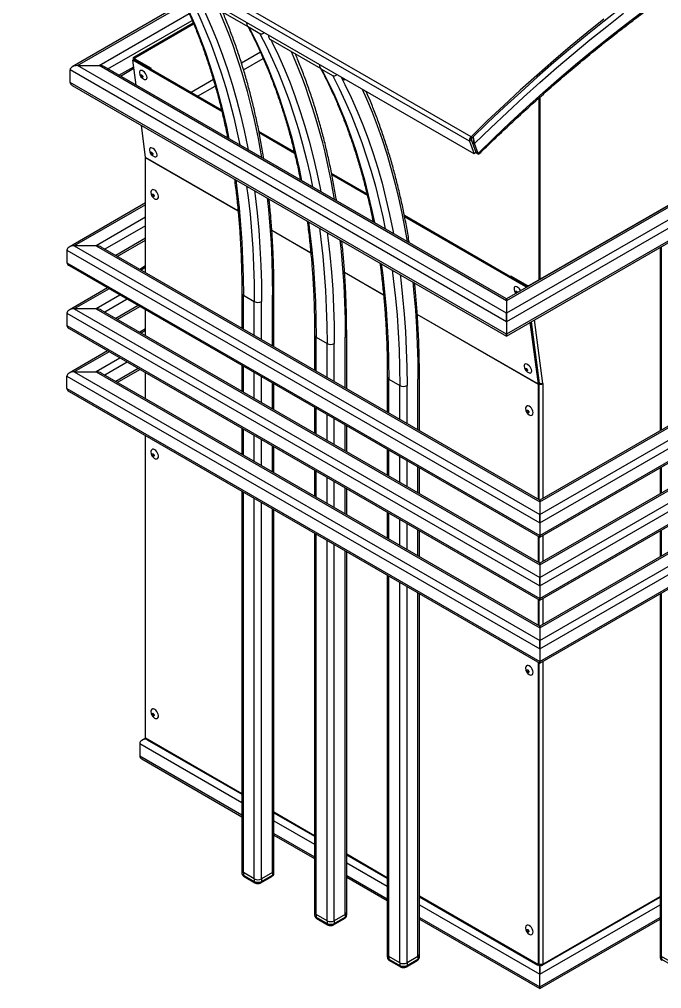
# Model space of a CAD drawing. Header units: millimetres. Extents: x 1851 to 7791, y -2933 to 1267.
# Drawn here: x 5939 to 6688, y -1449 to -318 of the extents above; entities that cross this region are included whole.
import ezdxf

# ---------------------------------------------------------------- set-up
doc = ezdxf.new("R2010")
doc.units = ezdxf.units.MM

# ---------------------------------------------------------------- blocks, each defined once
blk = doc.blocks.new('izometria')
for p, q in [((-1504.76, 695.74), (-1854.78, 897.8)), ((-1503.57, 699.27), (-1853.59, 901.33)), ((-1501.18, 686.05), (-1851.2, 888.11)), ((-1716.08, 807.52), (-1677.03, 784.98)), ((-1726.73, 803.85), (-1813.66, 753.66)), ((-1809.66, 754.62), (-1726.23, 802.79)), ((-1792.69, 754.62), (-1722.68, 795.03)), ((-1785.87, 752.03), (-1720.4, 789.82)), ((-1765.81, 761.16), (-1719.56, 787.85)), ((-1765.1, 760.75), (-1719.3, 787.19)), ((-1667.68, 779.31), (-1676.16, 784.21)), ((-1090.54, 784.42), (-1475.91, 561.95)), ((-1107.51, 784.42), (-1475.91, 571.74)), ((-1661.17, 778.4), (-1660.96, 778)), ((-1111.51, 783.46), (-1475.91, 573.1)), ((-1084.88, 781.15), (-1475.91, 555.41)), ((-1659.51, 774.87), (-1620.46, 752.33)), ((-1084.88, 771.35), (-1475.91, 545.62)), ((-1135.1, 770.12), (-1458.22, 583.59)), ((-1667.24, 764.96), (-1682.03, 756.42)), ((-1475.91, 544.26), (-1086.54, 769.04)), ((-1475.91, 561.95), (-1809.66, 754.62)), ((-1809.66, 754.62), (-1792.69, 754.62)), ((-1475.91, 571.74), (-1792.69, 754.62)), ((-1766.53, 758.94), (-1765.83, 759.46)), ((-1697.33, 719), (-1766.53, 758.94)), ((-1763.98, 739.4), (-1766.53, 758.94)), ((-1766.39, 760.16), (-1766.26, 759.15)), ((-1697.59, 720.07), (-1765.83, 759.46)), ((-1765.81, 761.16), (-1765.1, 760.75)), ((-1765.11, 759.93), (-1765.78, 759.43)), ((-1765.11, 759.93), (-1752.38, 752.58)), ((-1764.99, 759.86), (-1765.1, 760.75)), ((-1680.46, 751.42), (-1665.18, 760.24)), ((-1475.91, 555.41), (-1815.32, 751.35)), ((-1815.32, 741.55), (-1815.32, 751.35)), ((-1475.91, 573.1), (-1788.69, 753.66)), ((-1777.38, 747.13), (-1765.86, 753.78)), ((-1776.21, 746.45), (-1765.69, 752.52)), ((-1752.38, 752.58), (-1753.05, 752.09)), ((-1752.26, 751.63), (-1752.38, 752.58)), ((-1611.11, 746.66), (-1619.59, 751.56)), ((-1475.91, 545.62), (-1815.32, 741.55)), ((-1813.66, 739.24), (-1475.91, 544.26)), ((-1703.94, 743.77), (-1721.3, 733.75)), ((-1603.79, 745.01), (-1603.35, 744.76)), ((-1716.18, 730.8), (-1702.45, 738.72)), ((-1450.61, 587.98), (-1450.61, 729.56)), ((-1449.91, 588.39), (-1449.91, 730.19)), ((-1756.64, 683.06), (-1759.92, 708.22)), ((-1641.02, 687.41), (-1668.52, 703.28)), ((-1640.76, 686.34), (-1668.31, 702.25)), ((-1503.42, 697.05), (-1504.76, 695.74)), ((-1504.76, 695.74), (-1501.18, 686.05)), ((-1503.57, 699.27), (-1503.1, 698)), ((-1503.42, 697.05), (-1499.85, 687.36)), ((-1502.66, 694.98), (-1500.89, 693.96)), ((-1498.08, 686.34), (-1500.89, 693.96)), ((-1501.18, 686.05), (-1499.85, 687.36)), ((-1500.14, 687.07), (-1497.69, 685.66)), ((-1499.85, 687.36), (-1498.08, 686.34)), ((-1684.74, 641.55), (-1756.64, 683.06)), ((-1756.63, 593.48), (-1756.63, 682.95)), ((-1684.73, 641.44), (-1756.63, 682.95)), ((-1584.46, 654.76), (-1611.95, 670.63)), ((-1584.19, 653.68), (-1611.75, 669.59)), ((-1756.63, 647.77), (-1816.14, 613.42)), ((-1756.63, 646.42), (-1812.14, 614.37)), ((-1756.63, 636.62), (-1795.17, 614.37)), ((-1460.36, 583.12), (-1555.38, 637.97)), ((-1461.06, 582.6), (-1555.18, 636.93)), ((-1756.63, 630.09), (-1788.34, 611.79)), ((-1628.17, 608.89), (-1658.47, 626.39)), ((-1628.16, 608.78), (-1658.46, 626.28)), ((-1756.63, 620.29), (-1779.85, 606.89)), ((-1778.68, 606.21), (-1756.63, 618.94)), ((-1817.8, 611.11), (-1817.8, 601.31)), ((-1817.8, 611.11), (-1450.1, 398.84)), ((-1795.17, 614.37), (-1812.14, 614.37)), ((-1812.14, 614.37), (-1450.1, 405.37)), ((-1795.17, 614.37), (-1450.1, 415.17)), ((-1450.1, 416.52), (-1791.17, 613.42)), ((-1450.1, 405.37), (-1088.06, 614.37)), ((-1450.1, 415.17), (-1105.03, 614.37)), ((-1109.03, 613.42), (-1450.1, 416.52)), ((-1450.1, 398.84), (-1082.41, 611.11)), ((-1356.52, 613.19), (-1356.52, 470.55)), ((-1355.35, 471.22), (-1355.35, 613.86)), ((-1817.8, 601.31), (-1450.1, 389.04)), ((-1816.14, 599), (-1450.1, 387.69)), ((-1756.63, 598.78), (-1761.22, 596.13)), ((-1756.63, 597.43), (-1760.05, 595.45)), ((-1450.1, 389.04), (-1082.41, 601.31)), ((-1450.1, 387.69), (-1084.06, 599)), ((-1571.6, 576.24), (-1601.9, 593.73)), ((-1571.59, 576.13), (-1601.9, 593.62)), ((-1472.37, 590.93), (-1473.04, 590.44)), ((-1472.37, 590.93), (-1459.64, 583.58)), ((-1786.19, 581.71), (-1816.14, 564.43)), ((-1785.02, 581.04), (-1812.14, 565.38)), ((-1461.06, 582.6), (-1460.36, 583.12)), ((-1460.95, 581.73), (-1461.06, 582.6)), ((-1460.23, 582.15), (-1460.36, 583.12)), ((-1460.35, 583.08), (-1460.34, 583.07)), ((-1459.64, 583.58), (-1460.34, 583.07)), ((-1460.34, 583.07), (-1460.22, 582.15)), ((-1458.22, 583.59), (-1457.98, 583.45)), ((-1776.54, 576.14), (-1795.17, 565.38)), ((-1681.79, 577.64), (-1681.79, 550.27)), ((-1680.62, 576.01), (-1672.13, 571.11)), ((-1680.62, 549.6), (-1680.62, 576.01)), ((-1657.99, 536.54), (-1657.99, 576.01)), ((-1656.82, 535.86), (-1656.82, 577.64)), ((-1770.88, 572.87), (-1788.34, 562.79)), ((-1762.39, 567.97), (-1779.85, 557.89)), ((-1778.68, 557.22), (-1761.22, 567.3)), ((-1672.13, 544.7), (-1672.13, 571.11)), ((-1666.48, 541.43), (-1666.48, 571.11)), ((-1475.91, 571.74), (-1475.91, 561.95)), ((-1817.8, 562.12), (-1817.8, 552.32)), ((-1817.8, 562.12), (-1450.1, 349.85)), ((-1795.17, 565.38), (-1812.14, 565.38)), ((-1812.14, 565.38), (-1450.1, 356.38)), ((-1795.17, 565.38), (-1450.1, 366.18)), ((-1450.1, 367.53), (-1791.17, 564.43)), ((-1756.63, 544.49), (-1756.63, 564.65)), ((-1451.17, 506.71), (-1545.34, 561.08)), ((-1451.16, 506.6), (-1545.33, 560.97)), ((-1450.1, 356.38), (-1088.06, 565.38)), ((-1450.1, 366.18), (-1105.03, 565.38)), ((-1109.03, 564.43), (-1450.1, 367.53)), ((-1450.1, 349.85), (-1082.41, 562.12)), ((-1817.8, 552.32), (-1450.1, 340.05)), ((-1475.91, 555.41), (-1475.91, 545.62)), ((-1451.17, 506.71), (-1457.45, 554.92)), ((-1450.47, 507.23), (-1456.74, 555.33)), ((-1456.73, 555.34), (-1450.5, 507.61)), ((-1447.63, 507.35), (-1454.08, 556.86)), ((-1450.1, 340.05), (-1082.41, 552.32)), ((-1816.14, 550.01), (-1450.1, 338.7)), ((-1756.63, 549.79), (-1761.22, 547.14)), ((-1756.63, 548.43), (-1760.05, 546.46)), ((-1625.22, 544.98), (-1625.22, 517.62)), ((-1624.05, 543.35), (-1615.56, 538.45)), ((-1624.05, 516.94), (-1624.05, 543.35)), ((-1601.42, 503.88), (-1601.42, 543.35)), ((-1600.25, 503.2), (-1600.25, 544.98)), ((-1450.1, 338.7), (-1084.06, 550.01)), ((-1615.56, 512.04), (-1615.56, 538.45)), ((-1609.91, 508.78), (-1609.91, 538.45)), ((-1786.19, 532.72), (-1816.14, 515.43)), ((-1785.02, 532.04), (-1812.14, 516.39)), ((-1776.54, 527.15), (-1795.17, 516.39)), ((-1770.88, 523.88), (-1788.34, 513.8)), ((-1681.79, 521.44), (-1681.79, 501.28)), ((-1680.62, 500.61), (-1680.62, 520.77)), ((-1817.8, 513.12), (-1450.1, 300.86)), ((-1817.8, 503.33), (-1817.8, 513.12)), ((-1812.14, 516.39), (-1450.1, 307.39)), ((-1812.14, 516.39), (-1795.17, 516.39)), ((-1795.17, 516.39), (-1450.1, 317.19)), ((-1450.1, 318.54), (-1791.17, 515.43)), ((-1762.39, 518.98), (-1779.85, 508.9)), ((-1778.68, 508.22), (-1761.22, 518.3)), ((-1756.63, 495.5), (-1756.63, 515.66)), ((-1672.13, 495.71), (-1672.13, 515.87)), ((-1450.1, 307.39), (-1088.06, 516.39)), ((-1450.1, 317.19), (-1105.03, 516.39)), ((-1109.03, 515.43), (-1450.1, 318.54)), ((-1450.1, 300.86), (-1082.41, 513.12)), ((-1666.48, 492.44), (-1666.48, 512.6)), ((-1657.99, 487.54), (-1657.99, 507.7)), ((-1656.82, 486.87), (-1656.82, 507.03)), ((-1568.65, 512.33), (-1568.65, 484.96)), ((-1567.48, 510.7), (-1558.99, 505.8)), ((-1567.48, 484.29), (-1567.48, 510.7)), ((-1558.99, 479.39), (-1558.99, 505.8)), ((-1553.34, 476.12), (-1553.34, 505.8)), ((-1544.85, 471.22), (-1544.85, 510.7)), ((-1543.68, 470.55), (-1543.68, 512.33)), ((-1451.17, 506.71), (-1450.47, 507.23)), ((-1450.45, 507.01), (-1451.16, 506.6)), ((-1451.16, 417.14), (-1451.16, 506.6)), ((-1450.5, 507.61), (-1450.52, 507.62)), ((-1449.75, 507.23), (-1450.45, 506.82)), ((-1450.45, 416.73), (-1450.45, 507.01)), ((-1447.63, 507.35), (-1447.63, 417.95)), ((-1817.8, 503.33), (-1450.1, 291.06)), ((-1816.14, 501.02), (-1450.1, 289.71)), ((-1450.1, 291.06), (-1082.41, 503.33)), ((-1450.1, 289.71), (-1084.06, 501.02)), ((-1625.22, 488.79), (-1625.22, 468.63)), ((-1624.05, 467.95), (-1624.05, 488.11)), ((-1615.56, 463.05), (-1615.56, 483.21)), ((-1609.91, 459.79), (-1609.91, 479.95)), ((-1601.42, 454.89), (-1601.42, 475.05)), ((-1681.79, 472.45), (-1681.79, 452.29)), ((-1680.62, 451.61), (-1680.62, 471.77)), ((-1600.25, 454.21), (-1600.25, 474.37)), ((-1756.63, 231.62), (-1756.63, 466.66)), ((-1672.13, 446.72), (-1672.13, 466.87)), ((-1666.48, 443.45), (-1666.48, 463.61)), ((-1657.99, 438.55), (-1657.99, 458.71)), ((-1656.82, 437.87), (-1656.82, 458.03)), ((-1568.65, 456.13), (-1568.65, 435.97)), ((-1567.48, 435.29), (-1567.48, 455.45)), ((-1558.99, 430.39), (-1558.99, 450.55)), ((-1553.34, 427.13), (-1553.34, 447.29)), ((-1625.22, 439.79), (-1625.22, 419.63)), ((-1624.05, 418.96), (-1624.05, 439.12)), ((-1544.85, 422.23), (-1544.85, 442.39)), ((-1543.68, 421.55), (-1543.68, 441.71)), ((-1356.52, 441.71), (-1356.52, 421.55)), ((-1355.35, 422.23), (-1355.35, 442.39)), ((-1615.56, 414.06), (-1615.56, 434.22)), ((-1609.91, 410.79), (-1609.91, 430.95)), ((-1681.79, 423.46), (-1681.79, 128.54)), ((-1680.62, 126.91), (-1680.62, 422.78)), ((-1601.42, 405.89), (-1601.42, 426.05)), ((-1600.25, 405.22), (-1600.25, 425.38)), ((-1672.13, 122.01), (-1672.13, 417.88)), ((-1450.1, 416.52), (-1450.1, 415.17)), ((-1450.1, 415.17), (-1450.1, 416.52)), ((-1450.1, 415.17), (-1450.1, 405.37)), ((-1666.48, 122.01), (-1666.48, 414.62)), ((-1657.99, 126.91), (-1657.99, 409.72)), ((-1656.82, 128.54), (-1656.82, 409.04)), ((-1568.65, 407.14), (-1568.65, 386.98)), ((-1567.48, 386.3), (-1567.48, 406.46)), ((-1558.99, 381.4), (-1558.99, 401.56)), ((-1450.1, 405.37), (-1450.1, 398.84)), ((-1450.1, 398.84), (-1450.1, 405.37)), ((-1553.34, 378.14), (-1553.34, 398.3)), ((-1544.85, 373.24), (-1544.85, 393.4)), ((-1543.68, 372.56), (-1543.68, 392.72)), ((-1450.1, 398.84), (-1450.1, 389.04)), ((-1356.52, 392.72), (-1356.52, 372.56)), ((-1355.35, 373.24), (-1355.35, 393.4)), ((-1625.22, 390.8), (-1625.22, 95.89)), ((-1624.05, 94.25), (-1624.05, 390.12)), ((-1615.56, 89.36), (-1615.56, 385.23)), ((-1451.16, 368.14), (-1451.16, 388.3)), ((-1450.45, 367.74), (-1450.45, 387.9)), ((-1450.1, 389.04), (-1450.1, 387.69)), ((-1450.1, 387.69), (-1450.1, 389.04)), ((-1447.63, 389.12), (-1447.63, 368.96)), ((-1609.91, 89.36), (-1609.91, 381.96)), ((-1601.42, 94.25), (-1601.42, 377.06)), ((-1600.25, 95.89), (-1600.25, 376.39)), ((-1450.1, 367.53), (-1450.1, 366.18)), ((-1450.1, 366.18), (-1450.1, 367.53)), ((-1450.1, 366.18), (-1450.1, 356.38)), ((-1568.65, 358.14), (-1568.65, 63.23)), ((-1567.48, 61.6), (-1567.48, 357.47)), ((-1450.1, 356.38), (-1450.1, 349.85)), ((-1450.1, 349.85), (-1450.1, 356.38)), ((-1558.99, 56.7), (-1558.99, 352.57)), ((-1553.34, 56.7), (-1553.34, 349.3)), ((-1450.1, 349.85), (-1450.1, 340.05)), ((-1544.85, 61.6), (-1544.85, 344.41)), ((-1543.68, 63.23), (-1543.68, 343.73)), ((-1451.16, 319.15), (-1451.16, 339.31)), ((-1450.1, 340.05), (-1450.1, 338.7)), ((-1450.1, 338.7), (-1450.1, 340.05)), ((-1447.63, 340.13), (-1447.63, 319.97)), ((-1356.52, 343.73), (-1356.52, 63.23)), ((-1355.35, 61.6), (-1355.35, 344.41)), ((-1450.45, 318.74), (-1450.45, 338.9)), ((-1450.1, 318.54), (-1450.1, 317.19)), ((-1450.1, 317.19), (-1450.1, 318.54)), ((-1450.1, 317.19), (-1450.1, 307.39)), ((-1450.1, 307.39), (-1450.1, 300.86)), ((-1450.1, 300.86), (-1450.1, 307.39)), ((-1450.1, 300.86), (-1450.1, 291.06)), ((-1451.16, 55.28), (-1451.16, 290.32)), ((-1450.45, 55.69), (-1450.45, 289.91)), ((-1450.1, 291.06), (-1450.1, 289.71)), ((-1450.1, 289.71), (-1450.1, 291.06)), ((-1447.63, 291.14), (-1447.63, 55.69)), ((-1761.23, 227.33), (-1761.23, 217.54)), ((-1761.23, 227.33), (-1681.79, 181.48)), ((-1756.5, 231.42), (-1759.57, 229.64)), ((-1756.63, 231.62), (-1681.79, 188.42)), ((-1755.38, 230.22), (-1681.79, 187.74)), ((-1761.23, 217.54), (-1681.79, 171.68)), ((-1759.57, 215.23), (-1681.79, 170.32)), ((-1656.82, 174), (-1625.22, 155.76)), ((-1656.82, 173.32), (-1625.22, 155.08)), ((-1656.82, 167.06), (-1625.22, 148.82)), ((-1656.82, 157.26), (-1625.22, 139.02)), ((-1656.82, 155.91), (-1625.22, 137.67)), ((-1600.25, 141.34), (-1568.65, 123.1)), ((-1600.25, 140.67), (-1568.65, 122.43)), ((-1681.79, 128.54), (-1681.79, 126.5)), ((-1656.82, 126.5), (-1656.82, 128.54)), ((-1600.25, 134.4), (-1568.65, 116.16)), ((-1672.13, 122.01), (-1680.62, 126.91)), ((-1680.62, 126.91), (-1680.62, 124.87)), ((-1680.62, 124.87), (-1672.13, 119.97)), ((-1680.1, 123.72), (-1671.61, 118.83)), ((-1672.13, 122.01), (-1672.13, 119.97)), ((-1666.99, 118.83), (-1658.51, 123.72)), ((-1657.99, 126.91), (-1666.48, 122.01)), ((-1666.48, 119.97), (-1657.99, 124.87)), ((-1666.48, 122.01), (-1666.48, 119.97)), ((-1657.99, 126.91), (-1657.99, 124.87)), ((-1600.25, 124.61), (-1568.65, 106.36)), ((-1600.25, 123.25), (-1568.65, 105.01)), ((-1543.68, 108.69), (-1451.16, 55.28)), ((-1543.68, 108.01), (-1451.58, 54.84)), ((-1448.14, 54.71), (-1356.52, 107.6)), ((-1447.63, 55.69), (-1356.52, 108.28)), ((-1543.68, 101.75), (-1450.1, 47.72)), ((-1450.1, 47.72), (-1356.52, 101.75)), ((-1625.22, 95.89), (-1625.22, 93.85)), ((-1615.56, 89.36), (-1624.05, 94.25)), ((-1624.05, 94.25), (-1624.05, 92.21)), ((-1624.05, 92.21), (-1615.56, 87.31)), ((-1623.53, 91.07), (-1615.05, 86.17)), ((-1610.42, 86.17), (-1601.94, 91.07)), ((-1601.42, 94.25), (-1609.91, 89.36)), ((-1609.91, 87.31), (-1601.42, 92.21)), ((-1601.42, 94.25), (-1601.42, 92.21)), ((-1600.25, 93.85), (-1600.25, 95.89)), ((-1543.68, 91.95), (-1450.1, 37.93)), ((-1543.68, 90.6), (-1450.1, 36.57)), ((-1450.1, 37.93), (-1356.52, 91.95)), ((-1450.1, 36.57), (-1356.52, 90.6)), ((-1615.56, 89.36), (-1615.56, 87.31)), ((-1609.91, 89.36), (-1609.91, 87.31)), ((-1568.65, 63.23), (-1568.65, 61.19)), ((-1558.99, 56.7), (-1567.48, 61.6)), ((-1567.48, 61.6), (-1567.48, 59.56)), ((-1544.85, 61.6), (-1553.34, 56.7)), ((-1544.85, 61.6), (-1544.85, 59.56)), ((-1543.68, 61.19), (-1543.68, 63.23)), ((-1356.52, 63.23), (-1356.52, 61.19)), ((-1346.86, 56.7), (-1355.35, 61.6)), ((-1355.35, 61.6), (-1355.35, 59.56)), ((-1567.48, 59.56), (-1558.99, 54.66)), ((-1566.96, 58.41), (-1558.48, 53.51)), ((-1558.99, 56.7), (-1558.99, 54.66)), ((-1553.86, 53.51), (-1545.37, 58.41)), ((-1553.34, 54.66), (-1544.85, 59.56)), ((-1553.34, 56.7), (-1553.34, 54.66)), ((-1451.41, 55.01), (-1450.1, 54.26)), ((-1450.45, 55.69), (-1451.16, 55.28)), ((-1450.45, 55.45), (-1450.66, 55.57)), ((-1450.45, 55.69), (-1450.45, 55.45)), ((-1449.25, 54.75), (-1450.45, 55.45)), ((-1450.1, 54.26), (-1450.1, 55.24)), ((-1450.1, 54.26), (-1449.25, 54.75)), ((-1450.1, 47.72), (-1450.1, 54.26)), ((-1450.1, 54.26), (-1450.1, 47.72)), ((-1449.25, 54.75), (-1449.25, 55.24)), ((-1355.35, 59.56), (-1346.86, 54.66)), ((-1450.1, 37.93), (-1450.1, 47.72)), ((-1450.1, 36.57), (-1450.1, 37.93)), ((-1450.1, 37.93), (-1450.1, 36.57))]:
    blk.add_line(p, q)
at = {"flags": 128}
for points in [[(-1400.26, 790.73), (-1413.39, 780.18), (-1426.46, 769.36), (-1439.48, 758.3), (-1452.44, 746.98), (-1465.33, 735.41), (-1478.16, 723.6), (-1490.9, 711.55), (-1503.57, 699.27)], [(-1386.85, 799.54), (-1400, 789.27), (-1413.1, 778.74), (-1426.15, 767.95), (-1439.14, 756.91), (-1452.08, 745.61), (-1464.94, 734.07), (-1477.74, 722.28), (-1490.46, 710.26), (-1503.1, 698)], [(-1500.89, 693.96), (-1488.28, 706.2), (-1475.58, 718.21), (-1462.81, 729.98), (-1449.97, 741.51), (-1437.06, 752.79), (-1424.09, 763.83), (-1411.07, 774.6), (-1397.99, 785.12), (-1384.87, 795.37)], [(-1498.08, 686.34), (-1485.62, 698.43), (-1473.08, 710.29), (-1460.46, 721.92), (-1447.78, 733.31), (-1435.03, 744.46), (-1422.22, 755.35), (-1409.35, 766), (-1396.43, 776.39), (-1383.47, 786.52), (-1370.47, 796.38)], [(-1732.73, 816.87), (-1727.72, 807.02), (-1722.96, 796.91), (-1718.44, 786.55), (-1714.16, 775.93), (-1710.14, 765.06), (-1706.36, 753.94), (-1702.84, 742.59), (-1699.57, 731.01), (-1696.56, 719.2), (-1693.8, 707.17), (-1691.86, 697.76)], [(-1724.25, 811.97), (-1719.24, 802.12), (-1714.47, 792.01), (-1709.95, 781.65), (-1705.68, 771.03), (-1701.65, 760.16), (-1697.88, 749.04), (-1694.35, 737.69), (-1691.09, 726.11), (-1688.07, 714.3), (-1685.32, 702.27), (-1683.37, 692.86)], [(-1715.86, 807.4), (-1714.81, 805.3), (-1709.92, 795.08), (-1705.28, 784.6), (-1700.9, 773.86), (-1696.77, 762.86), (-1692.89, 751.61), (-1689.28, 740.12), (-1685.93, 728.38), (-1682.83, 716.42), (-1680.01, 704.22), (-1677.44, 691.8), (-1676.94, 689.14)], [(-1676.16, 784.21), (-1671.16, 774.37), (-1666.39, 764.26), (-1661.87, 753.89), (-1657.59, 743.27), (-1653.57, 732.4), (-1649.79, 721.29), (-1646.27, 709.94), (-1643, 698.35), (-1639.99, 686.54), (-1637.23, 674.51), (-1635.29, 665.1)], [(-1667.68, 779.31), (-1662.67, 769.47), (-1657.9, 759.36), (-1653.38, 748.99), (-1649.11, 738.37), (-1645.08, 727.5), (-1641.31, 716.39), (-1637.79, 705.04), (-1634.52, 693.46), (-1631.5, 681.65), (-1628.75, 669.62), (-1626.8, 660.2)], [(-1659.29, 774.74), (-1658.24, 772.64), (-1653.35, 762.43), (-1648.71, 751.94), (-1644.33, 741.2), (-1640.2, 730.2), (-1636.32, 718.95), (-1632.71, 707.46), (-1629.36, 695.73), (-1626.27, 683.76), (-1623.44, 671.56), (-1620.88, 659.15), (-1620.37, 656.49)], [(-1758.48, 750.19), (-1759.35, 750.69), (-1760.14, 750.89), (-1760.79, 750.77), (-1761.23, 750.35), (-1761.43, 749.66), (-1761.44, 749.38)], [(-1759.6, 745.76), (-1759.9, 746.03), (-1760.15, 746.38), (-1760.32, 746.74), (-1760.38, 747.07), (-1760.32, 747.31), (-1760.15, 747.44), (-1759.9, 747.42), (-1759.6, 747.26), (-1759.3, 747), (-1759.05, 746.65), (-1758.88, 746.29), (-1758.82, 745.96), (-1758.88, 745.72), (-1759.05, 745.59), (-1759.3, 745.61), (-1759.6, 745.76)], [(-1757.4, 743.92), (-1757.2, 743.86), (-1756.47, 743.82), (-1755.92, 744.09), (-1755.6, 744.65), (-1755.53, 745.45), (-1755.72, 746.42), (-1756.16, 747.47), (-1756.81, 748.51), (-1757.6, 749.45), (-1758.48, 750.19)], [(-1619.59, 751.56), (-1614.59, 741.71), (-1609.82, 731.6), (-1605.3, 721.23), (-1601.03, 710.61), (-1597, 699.74), (-1593.23, 688.63), (-1589.7, 677.28), (-1586.43, 665.7), (-1583.42, 653.89), (-1580.67, 641.86), (-1578.72, 632.45)], [(-1611.11, 746.66), (-1606.1, 736.81), (-1601.34, 726.7), (-1596.81, 716.33), (-1592.54, 705.71), (-1588.51, 694.84), (-1584.74, 683.73), (-1581.22, 672.38), (-1577.95, 660.8), (-1574.94, 648.99), (-1572.18, 636.96), (-1570.23, 627.55)], [(-1604.6, 745.75), (-1601.67, 739.99), (-1596.78, 729.77), (-1592.14, 719.29), (-1587.76, 708.55), (-1583.63, 697.55), (-1579.76, 686.3), (-1576.14, 674.8), (-1572.79, 663.07), (-1569.7, 651.1), (-1566.87, 638.91), (-1564.31, 626.49), (-1563.8, 623.83)], [(-1602.71, 744.54), (-1603.5, 744.49), (-1603.51, 744.49)], [(-1588.11, 736.23), (-1584.84, 728.81), (-1580.56, 718.47), (-1576.53, 707.9), (-1572.72, 697.09), (-1569.16, 686.06), (-1565.83, 674.8), (-1562.74, 663.33), (-1559.9, 651.65), (-1557.3, 639.76), (-1554.94, 627.66), (-1553.21, 617.72)], [(-1750.63, 690.03), (-1751.5, 690.52), (-1752.3, 690.72), (-1752.95, 690.6), (-1753.39, 690.18), (-1753.59, 689.49), (-1753.59, 689.22)], [(-1751.76, 685.6), (-1752.05, 685.87), (-1752.31, 686.21), (-1752.47, 686.58), (-1752.53, 686.9), (-1752.47, 687.15), (-1752.31, 687.27), (-1752.05, 687.26), (-1751.75, 687.1), (-1751.46, 686.83), (-1751.2, 686.49), (-1751.04, 686.13), (-1750.98, 685.8), (-1751.04, 685.55), (-1751.21, 685.43), (-1751.46, 685.44), (-1751.76, 685.6)], [(-1749.56, 683.75), (-1749.36, 683.69), (-1748.63, 683.65), (-1748.08, 683.93), (-1747.75, 684.49), (-1747.69, 685.29), (-1747.88, 686.26), (-1748.32, 687.31), (-1748.97, 688.35), (-1749.76, 689.28), (-1750.63, 690.03)], [(-1686.53, 665.85), (-1685.38, 656.95), (-1683.92, 643.9), (-1682.73, 630.67), (-1681.81, 617.26), (-1681.15, 603.67), (-1680.75, 589.92), (-1680.62, 576.01)], [(-1749.56, 657.75), (-1750.42, 658.1), (-1751.21, 658.12), (-1751.85, 657.8), (-1752.29, 657.18), (-1752.48, 656.31), (-1752.49, 656.01)], [(-1749.6, 651.01), (-1749.12, 650.77), (-1748.29, 650.59), (-1747.57, 650.74), (-1747.02, 651.21), (-1746.7, 651.97), (-1746.64, 652.94), (-1746.83, 654.03), (-1747.27, 655.16), (-1747.91, 656.21), (-1748.7, 657.11), (-1749.56, 657.75), (-1749.56, 657.75)], [(-1678.05, 660.95), (-1676.89, 652.05), (-1675.44, 639), (-1674.25, 625.77), (-1673.32, 612.36), (-1672.66, 598.77), (-1672.26, 585.02), (-1672.13, 571.11)], [(-1671.88, 657.39), (-1671.36, 653.29), (-1669.87, 640.04), (-1668.65, 626.61), (-1667.7, 613), (-1667.02, 599.2), (-1666.61, 585.24), (-1666.48, 571.11)], [(-1750.69, 652.83), (-1750.99, 653.07), (-1751.24, 653.4), (-1751.4, 653.79), (-1751.46, 654.16), (-1751.4, 654.47), (-1751.24, 654.66), (-1750.99, 654.71), (-1750.69, 654.61), (-1750.4, 654.37), (-1750.15, 654.03), (-1749.98, 653.65), (-1749.92, 653.27), (-1749.98, 652.97), (-1750.15, 652.77), (-1750.4, 652.73), (-1750.69, 652.83)], [(-1662.04, 651.71), (-1661.11, 642.71), (-1659.99, 629.69), (-1659.11, 616.51), (-1658.49, 603.16), (-1658.11, 589.66), (-1657.99, 576.01)], [(-1629.96, 633.2), (-1628.81, 624.3), (-1627.36, 611.25), (-1626.17, 598.01), (-1625.24, 584.6), (-1624.58, 571.01), (-1624.18, 557.26), (-1624.05, 543.35)], [(-1621.48, 628.3), (-1620.32, 619.4), (-1618.87, 606.35), (-1617.68, 593.11), (-1616.75, 579.7), (-1616.09, 566.12), (-1615.7, 552.36), (-1615.56, 538.45)], [(-1615.31, 624.74), (-1614.79, 620.63), (-1613.3, 607.39), (-1612.08, 593.96), (-1611.13, 580.34), (-1610.45, 566.55), (-1610.04, 552.58), (-1609.91, 538.45)], [(-1605.47, 619.06), (-1604.54, 610.05), (-1603.42, 597.03), (-1602.55, 583.85), (-1601.92, 570.51), (-1601.55, 557), (-1601.42, 543.35)], [(-1573.4, 600.54), (-1572.24, 591.64), (-1570.79, 578.59), (-1569.6, 565.36), (-1568.67, 551.94), (-1568.01, 538.36), (-1567.61, 524.61), (-1567.48, 510.7)], [(-1564.91, 595.64), (-1563.75, 586.74), (-1562.3, 573.69), (-1561.11, 560.46), (-1560.19, 547.04), (-1559.52, 533.46), (-1559.13, 519.71), (-1558.99, 505.8)], [(-1558.74, 592.08), (-1558.22, 587.97), (-1556.73, 574.73), (-1555.51, 561.3), (-1554.56, 547.68), (-1553.88, 533.89), (-1553.47, 519.92), (-1553.34, 505.8)], [(-1548.91, 586.4), (-1547.97, 577.39), (-1546.85, 564.38), (-1545.98, 551.19), (-1545.35, 537.85), (-1544.98, 524.35), (-1544.85, 510.7)], [(-1467.15, 582.01), (-1468.02, 582.51), (-1468.81, 582.71), (-1469.46, 582.59), (-1469.9, 582.17), (-1470.1, 581.48), (-1470.11, 581.2)], [(-1475.91, 573.1), (-1475.91, 573.01), (-1475.91, 572.74), (-1475.91, 572.32), (-1475.91, 571.74)], [(-1475.91, 571.74), (-1475.91, 572.32), (-1475.91, 572.74), (-1475.91, 573.01), (-1475.91, 573.1)], [(-1468.21, 577.54), (-1468.27, 577.58), (-1468.57, 577.85), (-1468.82, 578.2), (-1468.99, 578.56), (-1469.05, 578.89), (-1468.99, 579.13), (-1468.82, 579.26), (-1468.57, 579.24), (-1468.27, 579.08), (-1467.97, 578.82), (-1467.72, 578.47), (-1467.55, 578.11), (-1467.51, 577.95)], [(-1475.91, 561.95), (-1475.91, 561.25), (-1475.91, 560.45), (-1475.91, 559.58), (-1475.91, 558.68), (-1475.91, 557.78), (-1475.91, 556.91), (-1475.91, 556.11), (-1475.91, 555.41)], [(-1475.91, 555.41), (-1475.91, 556.11), (-1475.91, 556.91), (-1475.91, 557.78), (-1475.91, 558.68), (-1475.91, 559.58), (-1475.91, 560.45), (-1475.91, 561.25), (-1475.91, 561.95)], [(-1475.91, 545.62), (-1475.91, 545.1), (-1475.91, 544.7), (-1475.91, 544.42), (-1475.91, 544.28), (-1475.91, 544.26)], [(-1475.91, 544.26), (-1475.91, 544.26), (-1475.91, 544.35), (-1475.91, 544.61), (-1475.91, 545.04), (-1475.91, 545.62)], [(-1459.3, 521.85), (-1460.18, 522.34), (-1460.97, 522.54), (-1461.62, 522.42), (-1462.06, 522), (-1462.26, 521.31), (-1462.27, 521.04)], [(-1458.23, 515.57), (-1458.03, 515.51), (-1457.3, 515.47), (-1456.75, 515.75), (-1456.42, 516.31), (-1456.36, 517.11), (-1456.55, 518.08), (-1456.99, 519.13), (-1457.64, 520.17), (-1458.43, 521.1), (-1459.3, 521.85)], [(-1460.43, 517.42), (-1460.73, 517.69), (-1460.98, 518.03), (-1461.15, 518.4), (-1461.21, 518.72), (-1461.15, 518.97), (-1460.98, 519.09), (-1460.72, 519.08), (-1460.43, 518.92), (-1460.13, 518.65), (-1459.88, 518.31), (-1459.71, 517.95), (-1459.65, 517.62), (-1459.71, 517.37), (-1459.88, 517.25), (-1460.13, 517.26), (-1460.43, 517.42)], [(-1458.23, 489.57), (-1459.1, 489.92), (-1459.88, 489.94), (-1460.52, 489.62), (-1460.96, 489), (-1461.16, 488.13), (-1461.16, 487.83)], [(-1459.36, 484.65), (-1459.66, 484.89), (-1459.91, 485.22), (-1460.07, 485.61), (-1460.13, 485.98), (-1460.07, 486.29), (-1459.91, 486.48), (-1459.66, 486.53), (-1459.36, 486.43), (-1459.07, 486.19), (-1458.82, 485.85), (-1458.65, 485.47), (-1458.59, 485.09), (-1458.65, 484.79), (-1458.82, 484.59), (-1459.07, 484.55), (-1459.36, 484.65)], [(-1458.27, 482.83), (-1457.8, 482.59), (-1456.96, 482.41), (-1456.24, 482.56), (-1455.69, 483.03), (-1455.37, 483.79), (-1455.31, 484.76), (-1455.5, 485.85), (-1455.94, 486.98), (-1456.58, 488.03), (-1457.37, 488.93), (-1458.23, 489.57), (-1458.23, 489.57)], [(-1749.56, 455.77), (-1750.42, 456.12), (-1751.21, 456.14), (-1751.85, 455.82), (-1752.29, 455.2), (-1752.48, 454.33), (-1752.49, 454.03)], [(-1750.69, 450.84), (-1750.99, 451.08), (-1751.24, 451.42), (-1751.4, 451.8), (-1751.46, 452.18), (-1751.4, 452.49), (-1751.24, 452.68), (-1750.99, 452.73), (-1750.69, 452.62), (-1750.4, 452.39), (-1750.15, 452.05), (-1749.98, 451.66), (-1749.92, 451.29), (-1749.98, 450.98), (-1750.15, 450.79), (-1750.4, 450.74), (-1750.69, 450.84)], [(-1749.6, 449.03), (-1749.12, 448.79), (-1748.29, 448.6), (-1747.57, 448.75), (-1747.02, 449.23), (-1746.7, 449.98), (-1746.64, 450.95), (-1746.83, 452.05), (-1747.27, 453.17), (-1747.91, 454.23), (-1748.7, 455.12), (-1749.56, 455.77), (-1749.56, 455.77)], [(-1458.23, 287.59), (-1459.1, 287.94), (-1459.88, 287.96), (-1460.52, 287.64), (-1460.96, 287.02), (-1461.16, 286.15), (-1461.16, 285.85)], [(-1458.27, 280.85), (-1457.8, 280.61), (-1456.96, 280.42), (-1456.24, 280.57), (-1455.69, 281.05), (-1455.37, 281.8), (-1455.31, 282.77), (-1455.5, 283.87), (-1455.94, 284.99), (-1456.58, 286.05), (-1457.37, 286.94), (-1458.23, 287.59), (-1458.23, 287.59)], [(-1459.36, 282.66), (-1459.66, 282.9), (-1459.91, 283.24), (-1460.07, 283.62), (-1460.13, 284), (-1460.07, 284.31), (-1459.91, 284.5), (-1459.66, 284.55), (-1459.36, 284.44), (-1459.07, 284.21), (-1458.82, 283.87), (-1458.65, 283.48), (-1458.59, 283.11), (-1458.65, 282.8), (-1458.82, 282.61), (-1459.07, 282.56), (-1459.36, 282.66)], [(-1749.56, 253.79), (-1750.42, 254.14), (-1751.21, 254.15), (-1751.85, 253.84), (-1752.29, 253.21), (-1752.48, 252.34), (-1752.49, 252.05)], [(-1750.69, 248.86), (-1750.99, 249.1), (-1751.24, 249.44), (-1751.4, 249.82), (-1751.46, 250.2), (-1751.4, 250.5), (-1751.24, 250.69), (-1750.99, 250.74), (-1750.69, 250.64), (-1750.4, 250.4), (-1750.15, 250.06), (-1749.98, 249.68), (-1749.92, 249.31), (-1749.98, 249), (-1750.15, 248.81), (-1750.4, 248.76), (-1750.69, 248.86)], [(-1749.6, 247.04), (-1749.12, 246.8), (-1748.29, 246.62), (-1747.57, 246.77), (-1747.02, 247.25), (-1746.7, 248), (-1746.64, 248.97), (-1746.83, 250.06), (-1747.27, 251.19), (-1747.91, 252.25), (-1748.7, 253.14), (-1749.56, 253.79), (-1749.56, 253.79)], [(-1458.23, 85.61), (-1459.1, 85.96), (-1459.88, 85.97), (-1460.52, 85.66), (-1460.96, 85.03), (-1461.16, 84.16), (-1461.16, 83.87)], [(-1458.27, 78.86), (-1457.8, 78.62), (-1456.96, 78.44), (-1456.24, 78.59), (-1455.69, 79.07), (-1455.37, 79.82), (-1455.31, 80.79), (-1455.5, 81.88), (-1455.94, 83.01), (-1456.58, 84.07), (-1457.37, 84.96), (-1458.23, 85.61), (-1458.23, 85.61)], [(-1459.36, 80.68), (-1459.66, 80.92), (-1459.91, 81.26), (-1460.07, 81.64), (-1460.13, 82.02), (-1460.07, 82.32), (-1459.91, 82.51), (-1459.66, 82.56), (-1459.36, 82.46), (-1459.07, 82.22), (-1458.82, 81.88), (-1458.65, 81.5), (-1458.59, 81.13), (-1458.65, 80.82), (-1458.82, 80.63), (-1459.07, 80.58), (-1459.36, 80.68)]]:
    blk.add_lwpolyline(points, dxfattribs=at)
for centre, radius, start, end in [((-2137.76, 608.73), 477.23, 8.9572, 23.3746), ((-1657.18, 777.87), 3.8, 173.7545, 232.20236), ((-2081.19, 576.07), 477.23, 8.9572, 23.3746), ((-1755.54, 749.52), 5.9, 181.3212, 251.60424), ((-1757.75, 747.88), 1.96, 197.57947, 235.34513), ((-1601.84, 745.75), 2.1, 191.24302, 288.76378), ((-1602.47, 746.29), 1.76, 217.83046, 269.47932), ((-1501.06, 696.46), 3.77, 131.82984, 191.07335), ((-1502.43, 697.25), 1.01, 131.82749, 191.0736), ((-1747.69, 689.35), 5.9, 181.3212, 251.60424), ((-1749.91, 687.71), 1.96, 197.58136, 235.34584), ((-1757.48, 682.95), 0.845, 359.86245, 7.28896), ((-1746.59, 656.09), 5.9, 180.69737, 239.29726), ((-1749.19, 654.58), 1.56, 177.90628, 242.08825), ((-1464.21, 581.34), 5.9, 181.3212, 222.59045), ((-1471.86, 575.67), 7.9, 28.49794, 53.40167), ((-1679.79, 577.84), 2.01, 185.69571, 245.62533), ((-1658.82, 577.84), 2.01, 294.37604, 354.28918), ((-1466.43, 579.7), 1.96, 197.57947, 235.34513), ((-1669.3, 576.57), 6.15, 242.60958, 297.39036), ((-1623.22, 545.18), 2.01, 185.73212, 245.62218), ((-1602.17, 545.12), 1.92, 292.78679, 355.90741), ((-1612.74, 543.91), 6.15, 242.60958, 297.39036), ((-1456.36, 521.17), 5.9, 181.3212, 251.60424), ((-1458.58, 519.53), 1.96, 197.58136, 235.34584), ((-1566.65, 512.53), 2.01, 185.69543, 245.62561), ((-1556.17, 511.26), 6.15, 242.60961, 297.39033), ((-1545.68, 512.53), 2.01, 294.37605, 354.28951), ((-1452.01, 506.61), 0.845, 359.86245, 7.28896), ((-1452.15, 507.02), 1.69, 359.87058, 7.28083), ((-1455.26, 487.91), 5.9, 180.69737, 239.29726), ((-1457.86, 486.4), 1.56, 177.90628, 242.08825), ((-1746.59, 454.1), 5.9, 180.69737, 239.29726), ((-1749.19, 452.6), 1.56, 177.90345, 242.09109), ((-1455.26, 285.92), 5.9, 180.69737, 239.29726), ((-1457.86, 284.42), 1.56, 177.90345, 242.09109), ((-1746.59, 252.12), 5.9, 180.69737, 239.29726), ((-1749.19, 250.62), 1.56, 177.90371, 242.09104), ((-1679.79, 128.74), 2.01, 185.69445, 245.62563), ((-1658.82, 128.74), 2.01, 294.37465, 354.30513), ((-1679.79, 126.7), 2.01, 185.69445, 245.62563), ((-1679.42, 124.72), 1.21, 173.07976, 235.60808), ((-1669.3, 127.47), 6.15, 242.60958, 297.39036), ((-1659.18, 124.72), 1.2, 304.05723, 7.25493), ((-1658.82, 126.7), 2.01, 294.37465, 354.30513), ((-1670.88, 119.85), 1.26, 174.38, 234.29444), ((-1669.3, 125.43), 6.15, 242.60958, 297.39036), ((-1667.73, 119.85), 1.26, 305.70528, 5.61981), ((-1623.22, 96.09), 2.01, 185.69428, 245.6258), ((-1623.22, 94.05), 2.01, 185.69428, 245.6258), ((-1622.85, 92.07), 1.21, 173.07976, 235.60808), ((-1602.6, 92.06), 1.19, 303.88485, 7.42738), ((-1602.25, 96.09), 2.01, 294.37457, 354.30516), ((-1602.25, 94.05), 2.01, 294.37457, 354.30516), ((-1614.31, 87.19), 1.26, 174.38, 234.29444), ((-1612.74, 94.81), 6.15, 242.60958, 297.39036), ((-1612.74, 92.77), 6.15, 242.60958, 297.39036), ((-1611.16, 87.19), 1.26, 305.7053, 5.61966), ((-1455.26, 83.94), 5.9, 180.69737, 239.29726), ((-1457.86, 82.44), 1.56, 177.90371, 242.09104), ((-1566.65, 63.43), 2.01, 185.69417, 245.62591), ((-1566.65, 61.39), 2.01, 185.69417, 245.62591), ((-1545.68, 63.43), 2.01, 294.3749, 354.30487), ((-1545.68, 61.39), 2.01, 294.3749, 354.30487), ((-1354.52, 63.43), 2.01, 185.69513, 245.6251), ((-1354.52, 61.39), 2.01, 185.69513, 245.6251), ((-1566.28, 59.41), 1.21, 173.07976, 235.60808), ((-1557.74, 54.53), 1.26, 174.38, 234.29444), ((-1556.17, 62.16), 6.15, 242.60961, 297.39033), ((-1556.17, 60.12), 6.15, 242.60961, 297.39033), ((-1554.59, 54.53), 1.26, 305.70524, 5.6193), ((-1546.04, 59.4), 1.2, 304.05822, 7.25394), ((-1354.16, 59.4), 1.2, 172.74606, 235.94178)]:
    blk.add_arc(centre, radius, start, end)
for centre, major_axis, ratio, start_param, end_param in [((-1809.66, 751.35), (5.66, 0), 0.577382, 1.570796, 3.141593), ((-1809.66, 751.35), (5.66, 0), 0.577382, 1.570796, 3.141593), ((-1792.69, 751.35), (5.66, 0), 0.577382, 0.785479, 1.570796), ((-1792.69, 751.35), (5.66, 0), 0.577382, 0.785479, 1.570796), ((-1764.4, 760.34), (2, 0.13), 0.615719, 2.316409, 3.887205), ((-1764.4, 760.34), (1, 0.01), 0.577233, 2.346492, 3.917288), ((-1809.66, 741.55), (5.66, 0), 0.577382, 3.141593, 3.927072), ((-1809.66, 741.55), (5.66, 0), 0.577382, 3.141593, 3.927072), ((-1501.05, 698.21), (-0.63, 4.96), 0.143586, 1.352084, 2.585156), ((-1498.24, 690.59), (-0.63, 4.96), 0.143586, 2.585156, 3.032831), ((-1812.14, 611.11), (5.66, 0), 0.577382, 1.570796, 3.141593), ((-1812.14, 611.11), (5.66, 0), 0.577382, 1.570796, 3.141593), ((-1795.17, 611.11), (5.66, 0), 0.577382, 0.785479, 1.570796), ((-1795.17, 611.11), (5.66, 0), 0.577382, 0.785479, 1.570796), ((-1812.14, 601.31), (5.66, 0), 0.577382, 3.141593, 3.927072), ((-1812.14, 601.31), (5.66, 0), 0.577382, 3.141593, 3.927072), ((-1458.93, 584), (2, 0.13), 0.615719, 3.887205, 4.551724), ((-1458.93, 584), (1, 0.01), 0.577233, 3.917288, 5.488085), ((-1812.14, 562.12), (5.66, 0), 0.577382, 1.570796, 3.141593), ((-1812.14, 562.12), (5.66, 0), 0.577382, 1.570796, 3.141593), ((-1795.17, 562.12), (5.66, 0), 0.577382, 0.785479, 1.570796), ((-1795.17, 562.12), (5.66, 0), 0.577382, 0.785479, 1.570796), ((-1812.14, 552.32), (5.66, 0), 0.577382, 3.141593, 3.927072), ((-1812.14, 552.32), (5.66, 0), 0.577382, 3.141593, 3.927072), ((-1812.14, 513.12), (5.66, 0), 0.577382, 1.570796, 3.141593), ((-1812.14, 513.12), (5.66, 0), 0.577382, 1.570796, 3.141593), ((-1795.17, 513.12), (5.66, 0), 0.577382, 0.785479, 1.570796), ((-1795.17, 513.12), (5.66, 0), 0.577382, 0.785479, 1.570796), ((-1812.14, 503.33), (5.66, 0), 0.577382, 3.141593, 3.927072), ((-1812.14, 503.33), (5.66, 0), 0.577382, 3.141593, 3.927072), ((-1755.57, 227.33), (5.66, 0), 0.577382, 1.570796, 3.141593), ((-1755.57, 227.33), (5.66, 0), 0.577382, 1.570796, 3.141593), ((-1755.57, 217.54), (5.66, 0), 0.577382, 3.141593, 3.927072), ((-1755.57, 217.54), (5.66, 0), 0.577382, 3.141593, 3.927072)]:
    blk.add_ellipse(centre, major_axis=major_axis, ratio=ratio, start_param=start_param, end_param=end_param)
for points, knots in [([(-1497.51, 685.69), (-1496.53, 686.65), (-1491.66, 691.44), (-1482.86, 699.91), (-1471.08, 711), (-1459.23, 721.88), (-1447.32, 732.55), (-1435.35, 743.01), (-1423.33, 753.24), (-1411.27, 763.25), (-1399.16, 773.04), (-1387, 782.59), (-1374.81, 791.92), (-1362.59, 801), (-1350.34, 809.85), (-1338.06, 818.46), (-1325.77, 826.82), (-1313.45, 834.94), (-1301.13, 842.81), (-1288.79, 850.42), (-1276.46, 857.79), (-1264.12, 864.89), (-1251.78, 871.74), (-1239.45, 878.32), (-1227.14, 884.64), (-1214.84, 890.7), (-1202.56, 896.48), (-1190.3, 902), (-1178.07, 907.25), (-1165.87, 912.23), (-1153.71, 916.93), (-1141.59, 921.35), (-1129.51, 925.5), (-1117.48, 929.37), (-1105.5, 932.97), (-1093.58, 936.28), (-1081.71, 939.31), (-1069.91, 942.05), (-1059.11, 944.34), (-1052.28, 945.59), (-1049.33, 946.13)], [0, 0, 0, 0, 0.00682, 0.033844, 0.060868, 0.087891, 0.114914, 0.141936, 0.168957, 0.195978, 0.222999, 0.250019, 0.277038, 0.304057, 0.331075, 0.358092, 0.38511, 0.412126, 0.439142, 0.466158, 0.493173, 0.520188, 0.547203, 0.574217, 0.601232, 0.628246, 0.65526, 0.682274, 0.709288, 0.736303, 0.763318, 0.790334, 0.81735, 0.844368, 0.871387, 0.898406, 0.925428, 0.952451, 0.979477, 1, 1, 1, 1]), ([(-1733.82, 818.06), (-1733.53, 817.51), (-1731.66, 814.01), (-1728.36, 807.41), (-1724, 798.17), (-1719.86, 788.71), (-1715.92, 779.03), (-1712.2, 769.14), (-1708.68, 759.05), (-1705.37, 748.75), (-1702.27, 738.25), (-1699.39, 727.57), (-1696.73, 716.68), (-1694.54, 706.94), (-1693.34, 700.76), (-1692.86, 698.34)], [0, 0, 0, 0, 0.015848, 0.100441, 0.185018, 0.269576, 0.354118, 0.438643, 0.523155, 0.607653, 0.692141, 0.776618, 0.861087, 0.945549, 1, 1, 1, 1]), ([(-1664.72, 682.09), (-1664.8, 682.62), (-1665.47, 687.11), (-1666.95, 695.39), (-1669.17, 706.91), (-1671.64, 718.24), (-1674.31, 729.4), (-1677.21, 740.36), (-1680.32, 751.13), (-1683.65, 761.7), (-1687.19, 772.08), (-1690.95, 782.23), (-1694.14, 790.34), (-1696.15, 794.97), (-1696.75, 796.37)], [0, 0, 0, 0, 0.0126997, 0.1073826, 0.2020617, 0.2967359, 0.3914044, 0.4860659, 0.580719, 0.6753629, 0.7699958, 0.8646162, 0.9592226, 1, 1, 1, 1]), ([(-1676.16, 784.21), (-1676.36, 784.35), (-1676.79, 784.66), (-1677.36, 785.54), (-1677.78, 786.71), (-1677.81, 787.6), (-1677.82, 788.02)], [0, 0, 0, 0, 0.1851402, 0.4185808, 0.7258439, 1, 1, 1, 1]), ([(-1677.25, 785.41), (-1676.96, 784.85), (-1675.09, 781.35), (-1671.79, 774.75), (-1667.44, 765.52), (-1663.29, 756.05), (-1659.36, 746.37), (-1655.63, 736.48), (-1652.11, 726.39), (-1648.8, 716.09), (-1645.7, 705.6), (-1642.82, 694.91), (-1640.16, 684.02), (-1637.97, 674.29), (-1636.77, 668.11), (-1636.29, 665.68)], [0, 0, 0, 0, 0.015848, 0.100441, 0.185018, 0.269576, 0.354118, 0.438643, 0.523155, 0.607653, 0.692141, 0.776618, 0.861087, 0.945549, 1, 1, 1, 1]), ([(-1664.56, 780.36), (-1664.62, 780.25), (-1664.92, 779.74), (-1665.66, 779.27), (-1666.6, 778.99), (-1667.27, 779.1), (-1667.6, 779.27), (-1667.68, 779.31)], [0, 0, 0, 0, 0.09099, 0.431488, 0.700612, 0.929316, 1, 1, 1, 1]), ([(-1608.15, 649.44), (-1608.23, 649.97), (-1608.91, 654.45), (-1610.39, 662.73), (-1612.61, 674.26), (-1615.07, 685.59), (-1617.74, 696.74), (-1620.64, 707.7), (-1623.75, 718.47), (-1627.08, 729.04), (-1630.62, 739.42), (-1634.39, 749.58), (-1637.57, 757.68), (-1639.58, 762.31), (-1640.18, 763.71)], [0, 0, 0, 0, 0.0126997, 0.1073826, 0.2020617, 0.2967359, 0.3914044, 0.4860659, 0.580719, 0.6753629, 0.7699958, 0.8646162, 0.9592226, 1, 1, 1, 1]), ([(-1619.59, 751.56), (-1619.79, 751.69), (-1620.23, 752), (-1620.79, 752.88), (-1621.21, 754.05), (-1621.24, 754.94), (-1621.25, 755.36)], [0, 0, 0, 0, 0.185141, 0.41858, 0.725844, 1, 1, 1, 1]), ([(-1620.68, 752.75), (-1620.39, 752.2), (-1618.52, 748.7), (-1615.22, 742.1), (-1610.87, 732.86), (-1606.73, 723.39), (-1602.79, 713.72), (-1599.06, 703.83), (-1595.54, 693.73), (-1592.23, 683.44), (-1589.13, 672.94), (-1586.25, 662.25), (-1583.59, 651.37), (-1581.4, 641.63), (-1580.2, 635.45), (-1579.73, 633.03)], [0, 0, 0, 0, 0.015848, 0.100441, 0.185018, 0.269576, 0.354118, 0.438643, 0.523155, 0.607653, 0.692141, 0.776618, 0.861087, 0.945549, 1, 1, 1, 1]), ([(-1607.99, 747.71), (-1608.05, 747.6), (-1608.35, 747.09), (-1609.1, 746.61), (-1610.03, 746.33), (-1610.71, 746.44), (-1611.03, 746.62), (-1611.11, 746.66)], [0, 0, 0, 0, 0.09099, 0.431489, 0.700613, 0.929317, 1, 1, 1, 1]), ([(-1551.58, 616.78), (-1551.66, 617.31), (-1552.34, 621.8), (-1553.82, 630.08), (-1556.04, 641.6), (-1558.5, 652.93), (-1561.18, 664.08), (-1564.07, 675.05), (-1567.18, 685.82), (-1570.51, 696.39), (-1574.05, 706.76), (-1577.81, 716.93), (-1581.47, 726.18), (-1583.98, 731.95), (-1585.08, 734.48)], [0, 0, 0, 0, 0.012291, 0.103928, 0.195562, 0.287191, 0.378814, 0.47043, 0.562038, 0.653638, 0.745227, 0.836803, 0.928366, 1, 1, 1, 1]), ([(-1500.89, 693.96), (-1500.92, 694.03), (-1501.02, 694.31), (-1501.2, 694.95), (-1501.45, 696.07), (-1501.71, 697.57), (-1501.81, 698.62), (-1501.87, 699.19)], [0, 0, 0, 0, 0.05567, 0.223674, 0.39944, 0.670863, 1, 1, 1, 1]), ([(-1497.54, 685.72), (-1497.58, 685.68), (-1497.68, 685.59), (-1497.88, 685.84), (-1498.02, 686.19), (-1498.08, 686.34)], [0, 0, 0, 0, 0.356036, 0.732392, 1, 1, 1, 1]), ([(-1687.6, 666.47), (-1687.28, 664.17), (-1686.43, 657.97), (-1685.28, 647.66), (-1684.14, 635.59), (-1683.22, 623.35), (-1682.52, 610.96), (-1682.05, 598.43), (-1681.82, 587.31), (-1681.8, 580.34), (-1681.79, 577.64)], [0, 0, 0, 0, 0.081271, 0.219762, 0.358249, 0.496734, 0.635218, 0.773701, 0.912185, 1, 1, 1, 1]), ([(-1656.82, 577.64), (-1656.82, 579.93), (-1656.84, 586.55), (-1657.04, 597.42), (-1657.5, 610.19), (-1658.17, 622.83), (-1659.09, 635.31), (-1659.9, 644.66), (-1660.48, 649.8), (-1660.6, 650.88)], [0, 0, 0, 0, 0.09087, 0.263456, 0.436047, 0.60864, 0.781234, 0.953827, 1, 1, 1, 1]), ([(-1631.03, 633.81), (-1630.71, 631.52), (-1629.86, 625.31), (-1628.71, 615.01), (-1627.57, 602.93), (-1626.65, 590.69), (-1625.95, 578.31), (-1625.48, 565.77), (-1625.25, 554.66), (-1625.23, 547.69), (-1625.22, 544.98)], [0, 0, 0, 0, 0.081271, 0.219762, 0.358249, 0.496734, 0.635218, 0.773701, 0.912185, 1, 1, 1, 1]), ([(-1600.25, 544.98), (-1600.26, 547.27), (-1600.27, 553.9), (-1600.48, 564.76), (-1600.93, 577.54), (-1601.6, 590.17), (-1602.52, 602.65), (-1603.33, 612), (-1603.91, 617.14), (-1604.04, 618.23)], [0, 0, 0, 0, 0.0908696, 0.263456, 0.4360474, 0.6086401, 0.7812339, 0.9538267, 1, 1, 1, 1]), ([(-1574.46, 601.16), (-1574.15, 598.86), (-1573.29, 592.65), (-1572.15, 582.35), (-1571, 570.27), (-1570.08, 558.03), (-1569.39, 545.65), (-1568.91, 533.12), (-1568.68, 522), (-1568.66, 515.03), (-1568.65, 512.33)], [0, 0, 0, 0, 0.0812713, 0.2197617, 0.3582487, 0.4967336, 0.6352178, 0.7737011, 0.9121849, 1, 1, 1, 1]), ([(-1543.68, 512.33), (-1543.69, 514.61), (-1543.71, 521.24), (-1543.91, 532.11), (-1544.36, 544.88), (-1545.04, 557.52), (-1545.95, 569.99), (-1546.77, 579.35), (-1547.34, 584.49), (-1547.47, 585.57)], [0, 0, 0, 0, 0.09087, 0.263456, 0.436047, 0.60864, 0.781234, 0.953827, 1, 1, 1, 1]), ([(-1447.63, 507.35), (-1447.84, 507.26), (-1448.26, 507.1), (-1449.06, 507.06), (-1449.87, 507.21), (-1450.29, 507.48), (-1450.5, 507.61)], [0, 0, 0, 0, 0.249999, 0.5, 0.749998, 1, 1, 1, 1]), ([(-1450.45, 506.82), (-1450.28, 506.78), (-1449.92, 506.69), (-1449.23, 506.7), (-1448.54, 506.84), (-1447.99, 507.08), (-1447.72, 507.28), (-1447.63, 507.35)], [0, 0, 0, 0, 0.219119, 0.438256, 0.65739, 0.876528, 1, 1, 1, 1]), ([(-1756.63, 231.62), (-1756.47, 231.34), (-1756.14, 230.79), (-1755.67, 230.35), (-1755.38, 230.22), (-1755.38, 230.22)], [0, 0, 0, 0, 0.499954, 0.999902, 1, 1, 1, 1]), ([(-1681.76, 126.5), (-1681.77, 126.43), (-1681.81, 126.04), (-1681.6, 125.36), (-1681.16, 124.58), (-1680.62, 124.05), (-1680.24, 123.81), (-1680.1, 123.72)], [0, 0, 0, 0, 0.064828, 0.34361, 0.602039, 0.855781, 1, 1, 1, 1]), ([(-1658.51, 123.72), (-1658.27, 123.88), (-1657.78, 124.21), (-1657.22, 124.92), (-1656.86, 125.72), (-1656.85, 126.26), (-1656.84, 126.5)], [0, 0, 0, 0, 0.2496, 0.52347, 0.793911, 1, 1, 1, 1]), ([(-1671.61, 118.83), (-1671.39, 118.71), (-1670.86, 118.44), (-1669.89, 118.23), (-1668.76, 118.22), (-1667.76, 118.44), (-1667.21, 118.72), (-1666.99, 118.83)], [0, 0, 0, 0, 0.159719, 0.376743, 0.605173, 0.848168, 1, 1, 1, 1]), ([(-1625.19, 93.85), (-1625.2, 93.77), (-1625.24, 93.38), (-1625.03, 92.7), (-1624.59, 91.92), (-1624.05, 91.39), (-1623.67, 91.15), (-1623.53, 91.07)], [0, 0, 0, 0, 0.064829, 0.343609, 0.602038, 0.85578, 1, 1, 1, 1]), ([(-1601.94, 91.07), (-1601.7, 91.22), (-1601.21, 91.55), (-1600.65, 92.27), (-1600.3, 93.06), (-1600.28, 93.61), (-1600.28, 93.84)], [0, 0, 0, 0, 0.2496, 0.52347, 0.79391, 1, 1, 1, 1]), ([(-1615.05, 86.17), (-1614.82, 86.06), (-1614.29, 85.79), (-1613.32, 85.58), (-1612.19, 85.57), (-1611.2, 85.78), (-1610.64, 86.06), (-1610.42, 86.17)], [0, 0, 0, 0, 0.159719, 0.376743, 0.605173, 0.848168, 1, 1, 1, 1]), ([(-1568.63, 61.19), (-1568.63, 61.12), (-1568.68, 60.73), (-1568.46, 60.05), (-1568.02, 59.27), (-1567.48, 58.74), (-1567.1, 58.5), (-1566.96, 58.41)], [0, 0, 0, 0, 0.064829, 0.343609, 0.602038, 0.855779, 1, 1, 1, 1]), ([(-1545.37, 58.41), (-1545.13, 58.57), (-1544.64, 58.9), (-1544.08, 59.61), (-1543.73, 60.41), (-1543.71, 60.95), (-1543.71, 61.19)], [0, 0, 0, 0, 0.2496, 0.5234697, 0.7939097, 1, 1, 1, 1]), ([(-1356.49, 61.19), (-1356.5, 61.12), (-1356.54, 60.73), (-1356.33, 60.05), (-1355.89, 59.27), (-1355.35, 58.74), (-1354.97, 58.5), (-1354.83, 58.41)], [0, 0, 0, 0, 0.064828, 0.343609, 0.602036, 0.855778, 1, 1, 1, 1]), ([(-1558.48, 53.51), (-1558.25, 53.4), (-1557.72, 53.13), (-1556.75, 52.92), (-1555.63, 52.91), (-1554.63, 53.12), (-1554.07, 53.4), (-1553.86, 53.51)], [0, 0, 0, 0, 0.159719, 0.3767429, 0.6051726, 0.8481675, 1, 1, 1, 1]), ([(-1451.58, 54.84), (-1451.58, 54.84), (-1451.58, 54.8), (-1451.51, 54.93), (-1451.28, 55.16), (-1451.16, 55.28)], [0, 0, 0, 0, 0.000098, 0.500046, 1, 1, 1, 1]), ([(-1451.49, 54.94), (-1451.39, 55.03), (-1451.21, 55.22), (-1450.94, 55.4), (-1450.81, 55.48)], [0, 0, 0, 0, 0.516366, 1, 1, 1, 1]), ([(-1447.63, 55.69), (-1447.83, 55.57), (-1448.25, 55.34), (-1449.04, 55.2), (-1449.83, 55.22), (-1450.25, 55.37), (-1450.45, 55.45)], [0, 0, 0, 0, 0.25, 0.500003, 0.749999, 1, 1, 1, 1]), ([(-1449.25, 54.75), (-1449.04, 54.68), (-1448.64, 54.53), (-1448.12, 54.67), (-1447.74, 55.05), (-1447.66, 55.47), (-1447.63, 55.69)], [0, 0, 0, 0, 0.250001, 0.5, 0.75, 1, 1, 1, 1])]:
    blk.add_open_spline(points, degree=3, knots=knots)

msp = doc.modelspace()

# ---------------------------------------------------------------- block references
at = {"xscale": 1.5, "yscale": 1.5, "zscale": 1.5}
msp.add_blockref('izometria', (8720.84, -1503.82), dxfattribs=at)

doc.saveas('drawing.dxf')
